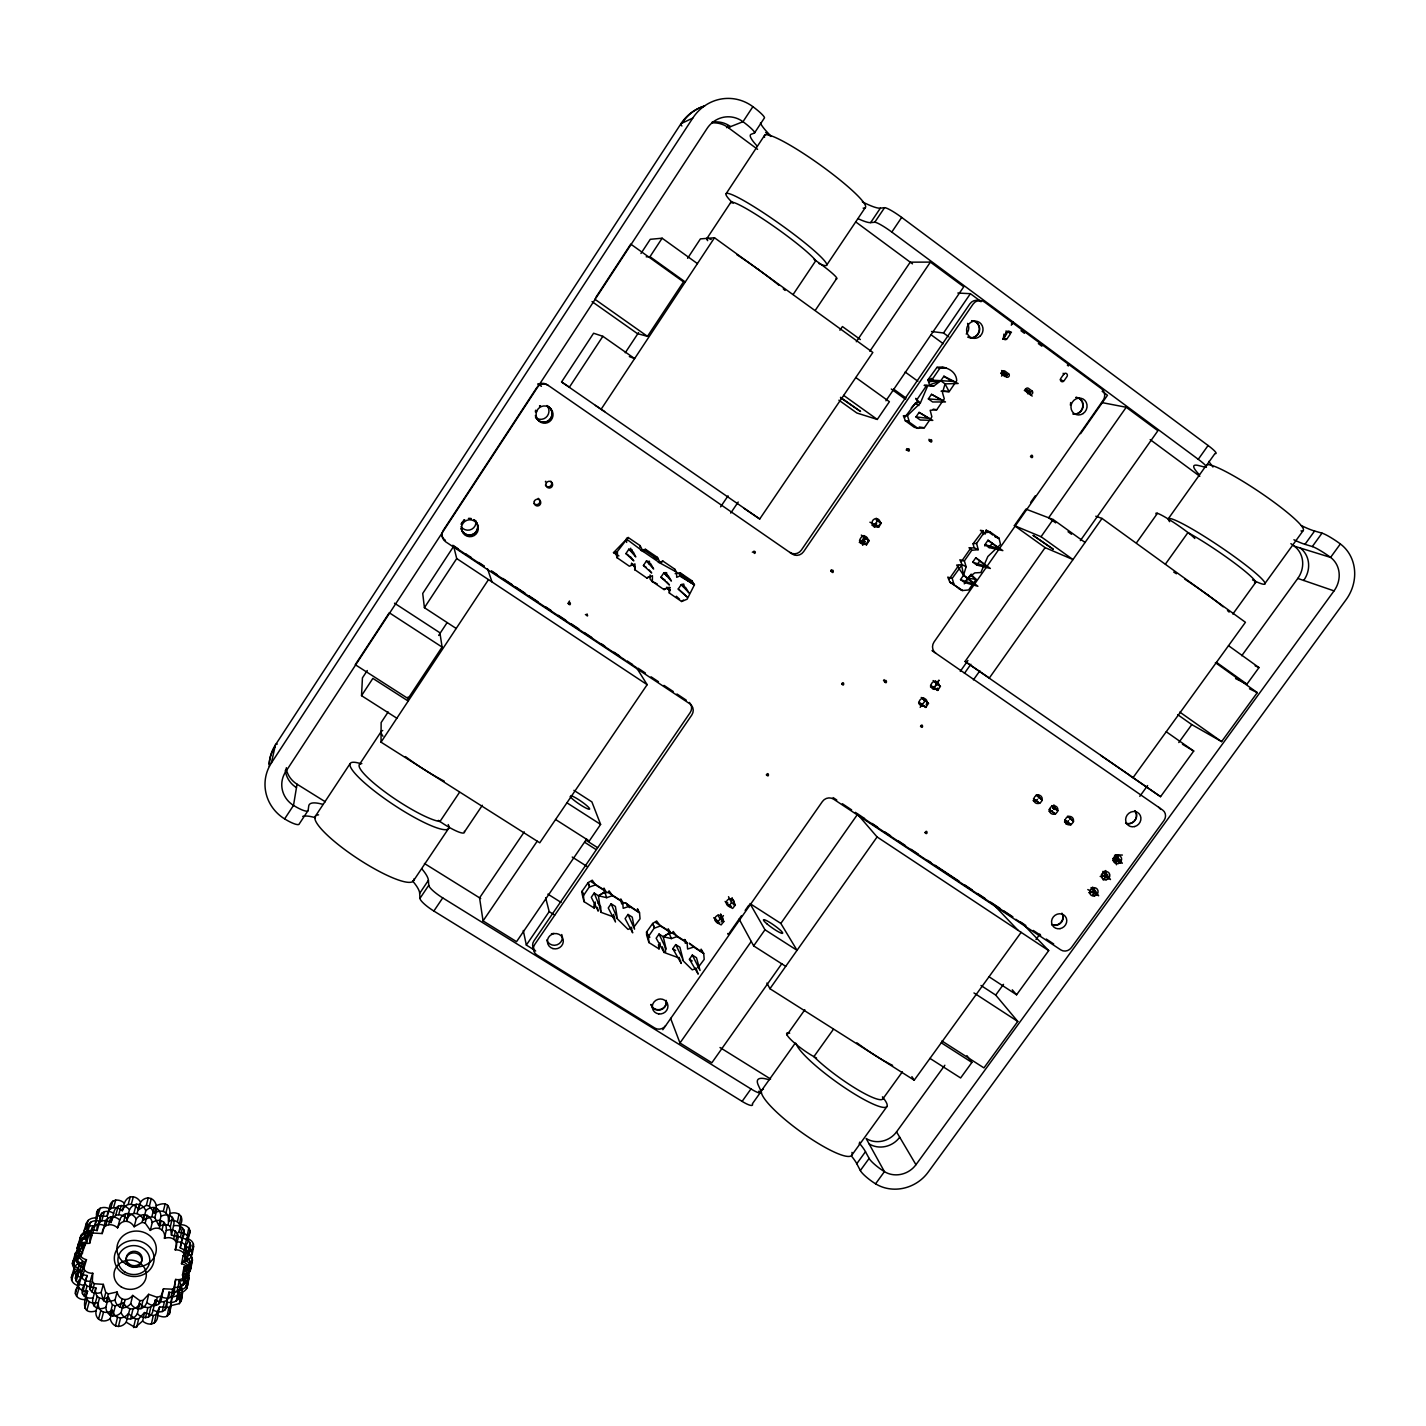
<?xml version="1.0" encoding="UTF-8"?>
<svg xmlns="http://www.w3.org/2000/svg" width="1426" height="1426" viewBox="0 0 1426 1426"><rect width="100%" height="100%" fill="white"/><g stroke="black" fill="none" stroke-linecap="round" stroke-linejoin="round"><path stroke-width="1.5" d="M630.916 663.91L636.442 667.564L647.154 684.676L539.759 842.802L381.027 742.162L381.134 722.59L388.139 711.966M618.92 555.89L613.501 552.682L617.422 552.04L617.369 558.119L615.765 553.591L628.171 537.495L640.096 545.605L643.108 551.434L660.47 563.27L676.566 572.129L676.69 577.316L680.594 575.676L694.409 584.874L687.136 599.187L681.592 601.505L669.329 593.02L669.364 590.56L666.655 587.512L669.828 587.476L669.329 593.02M617.03 557.691L629.383 566.229L634.962 563.894L634.909 569.954L634.57 567.049L631.575 563.377L631.308 564.839M640.078 547.406L640.096 545.605M650.078 574.945L650.024 578.992L652.359 581.755L652.431 575.712L646.869 578.047L634.534 569.509M653.696 557.192L657.439 559.17L657.457 557.388L645.568 549.331L640.577 550.204L643.108 551.434L645.568 549.331M674.712 570.917L674.748 569.134L662.912 561.095L658.366 562.521M691.949 580.81L694.409 584.874L691.913 582.592L691.949 580.81L680.166 572.824L675.14 573.662M121.067 1312.704C124.472 1320.565 133.188 1321.296 137.377 1313.613C142.814 1319.816 151.637 1318.907 153.152 1309.959C160.175 1314.237 168.286 1311.332 166.878 1302.081C174.792 1304.13 181.993 1299.139 177.252 1290.726C186.414 1289.496 190.032 1284.452 183.259 1276.983C190.585 1274.452 194.221 1265.664 186.271 1260.816C194.506 1257.197 193.847 1248.285 185.041 1246.128C191.868 1239.889 187.555 1232.028 178.874 1232.456C183.205 1224.257 176.361 1218.392 168.339 1221.119C169.587 1212.136 161.405 1208.41 154.471 1213.259L156.29 1205.683C165.113 1201.815 169.676 1203.633 170.068 1213.49C178.036 1210.817 184.792 1216.61 180.514 1224.738C189.123 1224.453 193.401 1232.064 186.628 1238.338C195.344 1240.727 195.95 1249.069 187.822 1252.901C195.415 1258.124 192.724 1264.309 185.184 1267.286C192.635 1272.937 187.448 1281.475 179.23 1280.905C184.043 1289.051 176.699 1294.452 168.963 1292.152C170.639 1301.278 162.101 1304.237 155.345 1299.959C153.901 1308.818 145.078 1309.745 139.73 1303.578C135.648 1311.225 126.896 1310.458 123.581 1302.669L121.067 1312.704C115.007 1318.604 106.433 1316.162 105.827 1307.285C98.412 1311.171 90.551 1306.733 93.1 1297.856C84.776 1299.621 78.59 1292.936 84.17 1285.343C75.311 1284.719 72.156 1276.199 79.909 1270.922L73.724 1264.702L73.885 1261.814L76.879 1252.188L83.706 1246.449C76.309 1240.388 80.997 1232.527 89.588 1232.67C84.597 1224.417 92.013 1218.856 99.909 1221.244C98.091 1211.94 106.807 1208.891 113.67 1213.33C115.078 1204.239 124.098 1203.366 129.499 1209.694C133.616 1201.868 142.529 1202.76 145.791 1210.71L143.473 1219.961C140.069 1211.904 131.281 1211.084 127.003 1218.945C121.495 1212.546 112.529 1213.455 111.032 1222.599C103.92 1218.16 95.56 1221.173 97.146 1230.602C89 1228.249 81.906 1233.686 86.719 1242.135C78.056 1242.028 73.296 1249.889 80.783 1256.039L73.885 1261.814M73.724 1264.702L76.879 1252.188M145.791 1210.71C151.976 1204.72 160.407 1207.376 160.978 1216.271C168.5 1212.439 176.093 1216.931 173.509 1225.79C182.029 1224.15 187.519 1230.727 182.207 1238.321C191.031 1239.23 193.776 1247.304 186.218 1252.616C194.863 1256.591 194.025 1265.789 184.043 1267.054L182.457 1275.058C187.769 1283.685 183.027 1287.446 174.008 1287.518C177.091 1296.43 168.999 1300.298 161.726 1296.965C161.566 1306.216 152.992 1307.678 146.825 1302.526C143.776 1310.815 135.078 1310.726 130.729 1303.631C125.328 1310.316 117.003 1308.658 114.971 1300.191L117.11 1291.992L108.394 1293.881L105.827 1292.473L103.528 1300.637L106.201 1302.116L114.971 1300.191M396.856 718.223L361.527 695.674L362.436 677.885L367.266 670.523M87.61 1291.225C83.403 1299.567 90.319 1305.182 98.358 1302.491C97.271 1311.528 105.471 1315.022 112.369 1310.227L110.176 1318.729C103.599 1323.791 94.544 1319.87 96.041 1310.94C80.444 1315.307 84.116 1300.245 87.61 1291.225C78.858 1291.582 74.348 1283.988 81.193 1277.482C72.28 1275.343 71.336 1266.395 79.749 1262.616C71.567 1257.696 74.687 1249.087 83.474 1248.107C77.218 1240.62 83.671 1233.918 92.013 1235.362C88.697 1226.253 97.075 1222.1 104.508 1225.665C104.526 1216.235 113.581 1214.453 119.748 1219.996C122.779 1211.44 131.852 1211.565 136.201 1218.927C141.584 1212.011 150.407 1213.865 152.226 1222.528L150.336 1230.388C157.02 1225.219 166.093 1229.372 164.471 1238.356C172.599 1235.576 179.605 1241.511 175.202 1249.853C184.025 1249.408 188.446 1257.393 181.476 1263.739C190.442 1265.932 191.12 1274.969 182.742 1278.659C190.888 1283.774 187.483 1291.974 178.856 1293.132C179.783 1315.271 184.81 1289.621 180.514 1284.844C189.105 1283.863 192.421 1275.432 184.346 1270.459C192.742 1266.627 191.904 1258.124 183.116 1255.664C190.032 1249.229 185.63 1241.618 176.895 1241.868C181.138 1233.561 174.435 1227.733 166.254 1230.442C167.323 1221.369 159.356 1217.626 152.226 1222.528M103.528 1300.637L101.103 1292.526C85.863 1296.769 89.339 1282.134 92.779 1273.258C84.241 1273.543 79.713 1266.145 86.487 1259.728C77.753 1257.536 76.826 1248.873 85.097 1245.094C77.057 1240.246 80.106 1231.779 88.751 1230.798C82.352 1223.829 89.178 1216.396 97.146 1218.267C93.884 1209.319 102.102 1205.202 109.428 1208.731C109.428 1199.48 118.322 1197.697 124.401 1203.17C127.377 1194.756 136.29 1194.881 140.55 1202.118C145.844 1195.327 154.525 1197.163 156.29 1205.683M89.998 1289.746L92.333 1281.6L92.779 1273.258M831.305 569.812L830.734 570.846M884.191 679.614L883.496 680.63M1054.99 807.9L1052.78 808.043L1052.905 806.474L1053.475 808.489M85.203 1299.603C76.451 1300.084 71.728 1292.223 78.715 1285.771C69.749 1283.65 68.751 1274.559 77.271 1270.798C69.001 1265.611 72.173 1257.482 81.015 1256.163C75.382 1247.358 80.355 1243.24 89.606 1243.329L90.248 1234.916L92.637 1227.002M97.752 1210.032L94.829 1225.95C86.487 1224.577 80.302 1231.119 86.38 1238.588C77.646 1239.657 74.633 1248.017 82.69 1252.991C74.33 1256.68 75.293 1265.628 84.098 1267.714C77.254 1274.06 81.852 1281.796 90.462 1281.332M110.176 1318.729C112.208 1327.267 120.782 1329.032 126.219 1322.205L135.113 1327.481L142.6 1321.046C148.75 1326.447 157.68 1324.683 157.769 1315.396C173.348 1321.688 169.391 1306.715 171.976 1297.393L181.851 1294.042M169.569 1314.023L171.976 1297.393M173.312 1295.628L175.665 1279.425C183.437 1281.19 190.282 1274.006 184.043 1267.054M703.606 106.433A43.832 41.407 -89.5 0 0 681.022 123.634L275.432 744.925L271.368 763.017A41.817 40.338 11.5 0 0 284.63 818.898A16.559 3.494 32.8 0 0 299.317 823.818L308.123 810.449L308.729 806.046A70.997 14.403 33.3 0 1 322.597 804.3M595.248 902.016L594.285 908.112L584 901.624L582.218 894.352L582.022 891.303L588.118 882.641L592.271 880.198L595.48 884.904L605.765 891.428L598.457 895.778L594.196 893.068L591.291 897.275L598.207 911.125L597.334 907.399M660.024 942.889L659.026 948.896L648.901 942.533L646.62 934.975L646.548 932.051L652.645 923.478L656.655 920.982L660.363 925.991L670.487 932.408L663.25 936.722L659.044 934.048L656.156 938.219L664.284 952.764L662.324 946.811M286.359 769.487A24.099 23.297 12.9 0 0 297.036 784.193L293.506 805.405L284.63 818.898M659.685 945.188L659.026 948.896L658.438 944.778M187.537 1285.735L189.105 1277.5M190.977 1267.803L192.492 1259.853M753.926 551.256C753.73 557.067 758.097 549.063 752.322 552.201M185.772 1287.125L188.767 1274.791M188.713 1272.045L190.3 1263.899M192.153 1254.31L193.669 1246.467M308.123 810.449A16.577 3.387 32.8 0 1 293.506 805.405A25.098 24.206 11.5 0 1 285.592 771.876L286.394 767.705M186.788 1288.534L188.375 1280.281M190.139 1271.261L192.189 1258.766M181.013 1301.189L182.635 1292.847M184.56 1283.008L186.129 1274.951M188.464 1269.176L190.068 1261.226M191.904 1251.475L193.455 1243.828M170.264 1305.788L179.355 1303.631L180.995 1295.271M182.991 1285.325L184.524 1277.34M182.457 1275.058C192.474 1271.546 192.653 1268.32 184.293 1262.206L188.892 1254.791L190.763 1245.272M183.776 1284.184L185.362 1276.127M1114.615 862.231L1116.041 854.905L1122.387 855.047M178.143 1298.908L180.104 1289.015M182.742 1278.659L185.184 1267.286M186.271 1260.816L187.822 1252.901M188.892 1254.791L188.107 1252.01L190.05 1242.688M184.934 1255.753L186.539 1247.732M188.428 1238.267L189.979 1230.531M176.271 1300.975L178.125 1291.19M184.293 1262.206L186.218 1252.616M178.856 1293.132L180.514 1284.844M181.476 1263.739L183.116 1255.664M183.704 1253.062L186.628 1238.338M187.234 1235.629L188.802 1227.911M177.252 1290.726L179.23 1280.905M167.163 1315.895L168.892 1307.428L171.28 1305.592M170.942 1297.464L172.635 1289.3L174.97 1287.482M174.008 1287.518L175.665 1279.425M188.107 1252.01L180.246 1247.786L182.207 1238.321M180.246 1247.786L184.043 1230.014M164.935 1310.084L168.963 1292.152M182.1 1239.408L180.514 1237.126L182.35 1227.608M82.405 1293.667L87.057 1275.521C78.163 1274.719 75.328 1266.68 82.851 1261.226L76.719 1255.04M175.754 1241.244L177.448 1233.33M179.426 1223.989L181.049 1216.342M162.297 1311.617L164.418 1301.599M175.202 1249.853L176.895 1241.868M178.874 1232.456L180.514 1224.738M173.687 1239.034L175.38 1231.119M177.394 1221.797L179.034 1214.168M157.769 1315.396L159.587 1306.947L168.892 1307.428M161.726 1296.965L163.491 1288.801L172.778 1289.193M154.293 1323.025L156.147 1314.522L159.587 1306.947M158.322 1304.487L163.491 1288.801M151.37 1324.13L153.242 1315.61L156.147 1314.522M155.63 1305.503L157.252 1297.339L160.104 1296.27M180.514 1237.126L171.459 1235.148L173.509 1225.79M171.459 1235.148L170.371 1226.627L172.439 1217.341M153.152 1309.959L155.345 1299.959M148.571 1317.036L150.817 1306.965M164.471 1238.356L166.254 1230.442M170.371 1226.627L168.072 1224.881L170.068 1213.49M145.523 1317.749L147.805 1307.678M142.6 1321.046L144.543 1312.544L153.242 1315.61M146.825 1302.526L148.696 1294.309L157.252 1297.339M162.065 1229.961L163.865 1222.118M165.986 1212.866L167.715 1205.291M168.072 1224.881L158.803 1225.558L160.978 1216.271M136.682 1327.339L138.678 1318.783L144.543 1312.544M141.014 1308.712L142.939 1300.459L148.696 1294.309M159.32 1228.428L161.156 1220.603M163.295 1211.351L165.149 1203.847M133.527 1327.57L135.541 1319.014L128.287 1313.685C122.939 1320.405 114.312 1318.765 112.369 1310.227M137.912 1308.925L139.855 1300.672L132.725 1295.414C127.484 1302.063 119.018 1300.369 117.11 1291.992M137.377 1313.613L139.73 1303.578M942.123 390.938L949.163 391.669L956.703 380.706C956.436 370.974 945.581 365.876 936.989 367.355L927.898 379.904L929.699 385.359L924.137 385.376L933.567 386.214L940.786 380.778L943.923 376.214L954.368 381.491L927.898 379.904L931.927 378.407M130.604 1319.068L133.01 1308.979M158.803 1225.558L154.846 1217.715L157.056 1208.499M126.219 1322.205L129.909 1308.801M130.729 1303.631L132.725 1295.414M143.473 1219.961L151.887 1216.645L154.133 1207.43M118.411 1326.537L120.55 1317.98M123.064 1307.892L125.132 1299.639M150.336 1230.388L145.185 1223.062L147.128 1215.255M154.471 1213.259L149.409 1206.057L151.281 1198.517M115.506 1325.913L117.485 1317.321M120.034 1307.25L122.119 1298.997M90.248 1234.916L92.672 1233.009L102.226 1233.561C102.226 1224.061 111.353 1222.26 117.592 1227.857C120.764 1219.283 129.677 1219.319 134.169 1226.752L142.047 1222.367L144.026 1214.56M95.453 1217.679L97.841 1215.808L107.217 1216.36C107.253 1207.002 116.148 1205.273 122.297 1210.745C125.399 1202.154 134.115 1202.546 138.589 1209.676L146.343 1205.362L148.233 1197.84M112.743 1315.984L115.346 1305.913L123.581 1302.669M137.056 1213.579L139.445 1204.4M134.169 1226.752L136.201 1218.927M138.589 1209.676L140.55 1202.118M109.802 1314.95L112.422 1304.897L108.483 1297.286C100.961 1301.1 93.617 1296.769 95.898 1287.928L87.022 1286.163L85.4 1283.917M133.866 1213.401L136.29 1204.204M595.23 904.547L594.285 908.112L594.054 904.173M101.246 1320.672L103.528 1312.152M106.201 1302.116L108.394 1293.881M105.827 1307.285L108.483 1297.286M127.003 1218.945L129.499 1209.694M126.771 1221.209L128.857 1213.419M131.335 1204.221L133.349 1196.699M98.501 1319.175L100.8 1310.672M123.759 1221.422L125.684 1213.633M128.18 1204.435L130.229 1196.913M117.592 1227.857L119.748 1219.996M122.297 1210.745L124.401 1203.17M96.041 1310.94L99.499 1298.07M101.103 1292.526L103.349 1284.363L94.366 1283.739L92.333 1281.6M94.276 1306.269L97.2 1296.394M118.732 1214.667L121.299 1205.451M115.649 1215.38L118.251 1206.164M93.1 1297.856L95.898 1287.928M985.01 534.251L986.168 530.187L990.357 532.112L999.038 538.226L1000.517 544.447L987.844 556.496L980.856 572.539L974.814 572.878L967.737 578.154L964.671 582.539L960.518 579.616L963.584 575.231L966.115 566.746L964.368 560.899L971.783 550.276L978.236 549.687L976.596 543.377L984.029 532.736L990.357 532.112M111.032 1222.599L113.67 1213.33M86.826 1310.316L89.232 1301.849M92.066 1291.885L94.366 1283.739M84.722 1308.123L87.146 1299.692M108.661 1224.649L110.907 1216.824M113.545 1207.59L115.72 1200.032M105.702 1225.754L107.966 1217.911M110.64 1208.678L112.814 1201.12M84.134 1296.091L87.022 1286.163M102.226 1233.561L104.508 1225.665M107.217 1216.36L109.428 1208.731M84.17 1285.343L87.057 1275.521M101.727 1220.87L104.454 1211.601M76.612 1296.412L79.09 1288.052M82.031 1278.195L84.419 1270.138M99.214 1222.314L101.799 1213.134M97.146 1230.602L99.909 1221.244M75.346 1293.756L77.842 1285.414M80.783 1275.575L83.189 1267.518M78.715 1285.771L81.193 1277.482M84.098 1267.714L86.487 1259.728M79.909 1270.922L82.851 1261.226M89.606 1243.329L92.013 1235.362M92.672 1233.009L97.146 1218.267M97.841 1215.808L100.123 1208.196M86.719 1242.135L89.588 1232.67M76.202 1281.136L79.161 1271.332M80.783 1256.039L83.706 1246.449M77.271 1270.798L79.749 1262.616M81.015 1256.163L85.097 1245.094M86.38 1238.588L88.751 1230.798M75.364 1278.356L78.394 1268.766M71.585 1280.334L74.116 1272.081M77.111 1262.367L79.553 1254.417M85.845 1233.65L88.608 1224.417M87.735 1231.565L90.604 1222.189M80.391 1245.486L82.851 1237.501M85.774 1228.071L88.145 1220.371M71.3 1277.446L73.831 1269.211M76.826 1259.514L79.268 1251.582M78.733 1247.982L81.211 1239.96M84.152 1230.513L86.54 1222.795M864.067 536.907L865.76 538.083M72.316 1263.632L75.56 1252.705M77.004 1248.374L80.961 1235.326M1002.638 339.245L1006.453 339.103L1004.011 338.14L1006.578 331.67L1011.444 332.169L1010.446 333.131L1006.578 331.67M927.363 386.535L920.305 403.184L907.453 415.572L903.335 415.75L905.421 420.848L914.209 427.265L917.934 428.353L924.369 427.747L931.873 416.838L930.18 410.296L936.757 409.743L944.279 398.799L942.479 392.703L945.046 383.879L940.786 380.778L929.289 381.615L932.247 379.387L939.787 368.371L946.24 367.819L942.051 367.338M1006.221 376.803L1006.916 375.198L1002.157 371.705M587.013 613.893C588.991 618.706 585.444 613.715 585.409 614.57M659.044 934.048L666.138 949.092L663.25 936.722L670.487 932.408L668.188 928.754L668.812 933.673L672.288 933.067L673.215 931.481L677.047 936.561L687.136 942.942L687.599 949.039L693.678 947.078L703.713 953.441L704.194 959.395L697.884 967.826M929.039 440.687L929.039 439.261M1011.284 325.217L1013.316 321.848M964.368 560.899L959.841 559.812L962.104 564.66L956.65 565.07L963.584 575.231L967.737 578.154L976.061 579.402L971.142 574.339L970.571 575.266L976.061 579.402L968.664 589.954L962.407 590.542L949.894 582.236L947.755 577.138L952.194 578.368L953.923 584.197L949.894 582.236L953.923 584.197M864.227 537.335L860.93 542.112L866.527 544.821L869.2 540.597L867.24 539.046M872.89 524.732L878.648 527.228L881.321 523.003L876.206 519.92M918.611 702.287L925.83 707.439L928.469 703.357L922.907 698.294M931.463 686.12L937.773 690.434L940.411 686.352L933.103 680.558M933.424 689.061L939.021 680.398M271.368 763.017L692.769 118.091A45.579 43.012 -88.9 0 1 752.892 106.665A17.522 2.442 36 0 1 764.247 118.198L754.425 133.081L751.288 134.204A74.847 9.804 35.6 0 0 756.974 145.862M862.57 544.839L864.887 541.31M595.908 297.285L630.738 244.096L683.5 281.867L647.475 336.358L637.386 333.595L592.022 301.599M285.592 771.876L706.993 128.572A27.344 25.811 -88.9 0 1 742.999 121.709L752.892 106.665M640.969 253.471L650.274 239.301L662.127 238.213L697.421 263.596M466.231 554.625L453.682 546.301L422.72 593.448L424.413 607.69L456.195 628.474M687.599 258.302L700.416 238.891L714.497 237.768L872.837 352.454L759.719 518.993L561.577 381.972L593.59 333.238L602.859 336.304L634.623 358.586L629.329 356.589M361.527 695.674L372.863 678.402L408.21 701.057L407.979 697.064M646.21 256.805L649.989 256.698L662.127 238.213M1001.605 376.108L1002.692 374.45L1006.916 375.198M720.629 913.941L723.82 921.535L721.146 924.886L717.421 922.889L719.97 918.986L718.062 915.029M732.839 899.503L735.317 905.064L732.643 908.433L728.918 906.419L731.485 902.515L728.508 896.704M424.413 607.69L456.712 558.564L453.682 546.301M602.859 336.304L569.42 387.159L561.577 381.972M920.162 707.332L922.426 703.909M315.093 816.652L350.047 763.694M726.19 193.579L764.728 135.149M438.673 635.426L447.14 622.592M625.248 352.757L638.581 332.579M359.548 764.336L381.526 731.057M706.743 238.73L730.611 202.599M442.096 647.083L408.068 698.562L355.252 664.694L389.28 612.752L442.096 647.083L439.903 632.77L394.521 603.198M381.027 742.162L488.494 579.616M601.184 409.173L714.497 237.768M459.439 792.446L439.974 821.501A50.766 9.019 33.5 0 1 384.681 791.697A50.766 9.019 33.5 0 1 361.847 763.605M793.141 294.469L815.815 260.637A53.083 5.49 35.4 0 0 766.475 221.297A53.083 5.49 35.4 0 0 730.736 203.437M630.345 556.586L633.821 560.881L625.925 553.609L628.937 549.117L633.358 552.112L635.764 556.924L628.937 549.117M413.522 880.715L448.655 828.381M826.599 265.254L865.332 207.554M769.06 1079.785A67.129 12.923 35.9 0 0 758.275 1085.133L761.145 1091.443L752.358 1103.795A15.526 3.155 35.6 0 1 742.108 1101.389L433.861 911.036A16.132 3.405 33.7 0 1 419.957 898.38L419.672 893.353L428.406 880.341A70.997 14.403 33.3 0 0 421.811 868.826M858.167 218.713A74.847 9.804 35.6 0 0 870.644 222.616L880.359 208.16L884.548 207.697A17.023 2.371 35.3 0 1 901.678 217.412L1208.089 445.5A16.363 2.192 34.1 0 1 1214.988 453.521L1205.237 467.211L1198.66 465.571A70.569 8.734 33.9 0 0 1199.444 474.805M464.466 831.893L482.362 805.28M649.115 569.937L651.682 572.967L643.429 565.462L646.441 560.971L650.844 563.965L653.625 569.01L646.441 560.971M815.494 310.03L836.42 278.89M419.957 898.38L428.763 885.279L428.406 880.341M870.644 222.616L874.744 222.26L884.548 207.697M595.48 884.904L589.74 886.954L588.118 882.641L589.419 886.74L583.466 895.581L584 901.624M433.861 911.036L442.72 897.899A16.149 3.298 33.7 0 1 428.763 885.279M874.744 222.26A17.005 2.246 35.3 0 1 891.803 232.064L901.678 217.412M666.655 581.808L669.454 584.999L660.88 577.263L663.892 572.789L668.277 575.765L671.396 581.059L663.892 572.789M720.576 506.872L728.062 495.856M839.914 330.226L842.427 326.554L860.377 339.566M180.211 1302.401L179.355 1303.631M678.241 589.009L687.154 596.977L678.241 589.009L681.254 584.553L685.603 587.512L689.097 593.038L681.254 584.553M730.718 513.075L738.205 502.023M524.287 831.875L479.564 897.863L483.058 920.911L516.551 941.677L586.656 839.005M856.313 341.741L910.234 262.17L930.394 262.099L963.744 286.804L885.938 400.759M594.196 893.068L600.061 907.417L598.457 895.778L605.765 891.428L604 888.095L604.553 892.997L608.046 892.409L609.098 890.858L612.431 895.653L622.681 902.141L623.18 908.309L629.312 906.33L639.525 912.8L640.042 918.825L633.732 927.346M483.058 920.911L537.21 841.18M869.842 351.277L930.394 262.099M660.363 925.991L654.694 928.041L652.645 923.478L654.374 927.827L648.42 936.561L648.901 942.533M573.912 790.343L591.897 801.911L600.613 824.406L589.277 841.001L555.57 819.504M838.898 400.189L856.848 413.005L877.275 419.44L889.396 401.704L855.796 377.534M931.552 331.509L943.513 332.989L970.393 293.685L980.767 301.367M533.663 949.609L526.337 945.064L549.188 911.624L545.641 897.72M904.672 417.533L915.492 403.148L917.631 401.829L920.305 403.184L915.742 398.353L917.631 401.829M916.971 399.601L926.615 385.519M909.271 421.65L905.421 420.848L909.271 421.65L907.453 415.572M915.973 416.945L919.093 412.399L929.003 418.406L915.973 416.945L920.251 420.01L932.8 420.385L919.093 412.399M928.362 398.888L931.499 394.325L941.677 399.975L928.362 398.888L932.622 401.972L945.474 401.954L931.499 394.325M1025.615 388.924L1030.356 392.4L1029.216 394.057L1032.228 396.071M611.13 903.781L617.333 918.308L615.39 906.473L611.13 903.781L608.242 907.97L615.479 921.998L613.501 914.44M864.816 537.352L866.402 538.386L864.37 537.121M1118.768 863.425L1121.068 860.092M628.01 914.44L634.534 929.164L632.253 917.132L628.01 914.44L625.123 918.629L632.681 932.836L631.023 927.078M679.15 957.416L681.271 963.459L672.822 948.736L675.71 944.6L679.899 947.238L683.125 959.805L675.71 944.6M949.146 579.116L958.628 565.516M961.249 561.755L970.75 548.137L974.083 547.691L978.236 549.687M952.194 578.368L961.641 565.356L963.584 575.231L974.19 584.41L960.518 579.616M695.888 967.987L698.187 974.118L689.435 959.235L692.323 955.081L696.494 957.719L700.041 970.482L692.323 955.081M972.71 562.165L975.794 557.744L990.357 568.475L976.863 565.088L972.71 562.165L986.667 566.603L975.794 557.744M984.938 544.643L988.022 540.222L1002.852 550.614L989.091 547.602L984.938 544.643L999.163 548.743L988.022 540.222M958.415 588.403L962.407 590.542L953.691 584.535M976.863 565.088L979.947 560.685M989.091 547.602L992.175 543.181M741.52 915.635L728.276 934.565L727.741 933.513M745.138 910.465L748.757 905.278M1014.385 525.641L1041.051 536.711L1072.994 559.58L1045.133 547.62L1014.385 525.641L1025.954 509.118L1053.137 519.51L1085.061 542.468M1030.588 502.487L1035.223 495.874M662.823 1029.732L822.428 801.501A8.128 7.772 -38.6 0 1 833.586 799.166L1060.855 949.93A7.736 7.13 -39.5 0 0 1071.336 947.684L1163.973 820.503A7.861 7.237 -46 0 0 1162.636 810.039L932.854 651.201M1080.605 433.682L1107.485 395.269L1102.155 391.33M781.858 963.62L711.859 1062.78L679.97 1042.994L751.252 941.463M1080.373 540.597L1157.894 430.741L1126.219 407.266L1048.645 517.781L1055.686 522.861M928.469 703.357L923.264 698.936L924.208 699.631M924.066 699.596L925.492 700.54L921.232 697.474M785.726 966.347L753.659 945.884L764.978 929.77L749.969 903.567L780.842 923.424L797.045 950.322L764.978 929.77M1041.051 536.711L1053.137 519.51M780.842 923.424L857.579 814.299L877.097 836.955L1048.698 950.607L1016.595 994.795L989.02 976.757M1166.254 731.752L1193.722 751.039L1160.568 796.671L965.081 661.468L1045.133 547.62M960.268 671.379L967.933 660.488M874.298 527.299L876.74 523.841M964.457 673.339L970.856 664.231M973.423 679.863L979.876 670.79M1021.141 932.354L914.209 1080.195L769.933 988.717L877.097 836.955M1133.064 777.616L1245.433 622.289L1102.031 518.44L989.323 678.045L965.081 661.468M786.974 1034.919L804.834 1009.768M1136.629 542.629L1157.449 513.324M742.108 1101.389L750.967 1088.929A15.543 3.048 35.6 0 0 761.145 1091.443M1205.237 467.211A16.346 2.068 34.1 0 0 1198.268 459.297L1208.089 445.5M761.947 1089.945L795.298 1043.066M1168.268 518.797L1206.236 465.411M862.801 544.964L865.261 541.524M833.301 1029.447L813.889 1056.648A47.985 8.075 35.7 0 0 858.167 1089.981A47.985 8.075 35.7 0 0 883.05 1097.485M1165.434 564.108L1187.947 532.558A50.053 4.902 34.1 0 1 1236.271 564.357A50.053 4.902 34.1 0 1 1254.506 582.877M1050.499 808.72L1049.732 809.79L1055.543 814.139L1049.055 809.469M936.436 683.589L938.843 680.255M882.872 1098.858L902.391 1071.817M1232.848 614.053L1255.504 582.664M851.839 1155.149L887.008 1106.469M1264.648 583.911L1303.257 530.508M1301.403 525.606A70.64 9.233 33.8 0 0 1314.594 531.025L1322.009 533.146A16.203 2.103 33.6 0 1 1340.351 543.948A41.425 37.557 -55.9 0 1 1346.055 599.74L928.076 1172.279A38.395 35.222 -28.3 0 1 875.582 1183.812A15.383 3.03 36.3 0 1 860.341 1170.532L856.776 1163.723L865.475 1151.691A67.129 12.923 35.9 0 0 860.395 1144.454M1293.899 539.777A70.569 8.734 33.9 0 0 1304.968 544.322L1314.594 531.025M860.341 1170.532L869.129 1158.411L865.475 1151.691M1304.968 544.322L1312.312 546.55L1322.009 533.146M875.582 1183.812L884.423 1171.637L866.135 1138.501A22.192 20.463 -28.4 0 0 896.544 1131.87L944.85 1065.24M941.926 1040.962L983.94 1067.896L1017.772 1021.444L995.705 995.081L1003.512 984.332M1035.989 939.52L1039.893 934.137M1139.802 796.332L1147.591 785.566M1178.803 742.536L1191.797 724.604L1221.601 741.609L1257.286 692.626L1215.38 662.627M1241.725 655.728L1297.785 578.421A23.886 21.746 -56.4 0 0 1294.309 546.176L1290.887 543.645M1340.351 543.948L1330.583 557.406A24.848 22.531 -55.9 0 1 1334.041 590.881L915.955 1164.721A23.048 21.14 -28.3 0 1 884.423 1171.637A15.383 2.923 36.3 0 1 869.129 1158.411M1116.041 854.905L1113.1 858.951L1122.298 863.247L1116.041 854.905L1116.415 864.78M1103.225 879.985L1105.738 876.509M1093.047 894.565L1095.542 891.143M1105.203 877.846L1107.663 874.459M966.899 1055.632L971.908 1062.423L960.625 1077.967L929.966 1058.395M1235.576 678.598L1246.948 684.141L1258.98 667.582L1228.517 645.675M964.226 583.858L969.306 576.977M720.843 919.075L723.445 915.581M974.083 547.691L973.085 543.769L982.906 530.704L984.029 532.736L980.393 530.347L982.906 530.704L983.387 534.518M869.913 522.219L874.708 524.34L877.632 520.882L876.776 519.385M859.468 540.436L862.57 541.951L865.511 538.511L861.322 535.071M930.483 685.371L933.941 687.688L936.846 684.373L934.583 681.681M921.998 704.694L924.886 701.396M911.25 407.943L915.492 403.148L918.273 405.091M971.142 574.339L967.737 578.154L977.897 586.282L964.671 582.539M613.501 552.682L628.171 537.495M1054.402 809.362L1057.308 809.487L1055.668 808.631M662.912 561.095L660.47 563.27L657.457 557.388M906.241 450.17L906.829 448.62M929.289 381.615L932.854 379.548M1054.883 809.219L1056.256 809.166M692.769 118.091L681.022 123.634A25.472 2.977 35.8 0 0 681.895 125.987M648.759 576.639L646.869 578.047M680.184 575.231L681.824 574.535L694.409 584.874L680.594 575.676M666.138 588.385L663.874 589.33L669.828 587.476M683.428 600.079L681.592 601.505M712.18 122.921A26.203 24.759 -89.6 0 1 728.169 127.574L742.999 121.709A17.504 2.317 35.9 0 1 754.425 133.081M930.18 384.646L940.786 380.778M696.013 968.486L692.252 969.84L682.341 960.019M598.457 895.778L606.71 897.685L612.431 895.653M631.843 928.023L628.046 929.378L616.495 918.005M663.25 936.722L671.396 938.593L677.047 936.561M621.611 903.924L625.301 902.711L639.525 912.8L637.44 908.825L637.939 911.321M1062.37 381.099L1063.297 380.974L1060.427 379.673M973.085 543.769L976.596 543.377M142.743 1300.476L139.855 1300.672M138.678 1318.783L135.541 1319.014M957.826 293.043L970.393 293.685M941.071 391.205L949.163 391.669L945.046 383.879L958.165 383.487L948.183 379.316M936.116 682.68L935.884 682.626M717.581 921.428L716.654 920.643L718.027 921.481M919.235 427.016L924.369 427.747M933.192 409.155L936.757 409.743M1001.712 373.184L1007.237 374.895L1001.783 372.204M877.739 520.383L876.687 519.652M1101.549 402.506L1126.219 407.266M142.047 1222.367L145.185 1223.062M146.343 1205.362L149.409 1206.057M568.225 603.073L569.491 601.023M1026.114 391.508L1030.356 392.4M929.699 385.359L933.567 386.214M1000.963 373.416L1007.237 374.895M1024.331 390.564L1030.748 392.168L1025.134 389.334M970.75 548.137L969.003 547.709L971.783 550.276M923.192 698.811L924.422 699.703M1294.309 546.176L1330.583 557.406A16.185 1.979 33.6 0 0 1312.312 546.55M115.346 1305.913L112.422 1304.897M151.887 1216.645L154.846 1217.715M1025.258 390.278L1030.748 392.168M1297.785 578.421L1334.041 590.881M1095.792 516.23L1102.031 518.44M936.989 367.355L939.787 368.371M840.52 397.319L860.555 411.49L840.556 397.801M679.008 957.933L665.585 953.031L665.354 947.292M599.544 907.168L600.97 912.319L614.553 917.292M999.038 538.226L994.706 536.39L998.788 538.582M1255.13 665.817L1258.98 667.582M1113.225 858.274L1119.214 861.161L1114.526 855.226M1249.479 688.794L1257.286 692.626M1055.864 808.988L1054.83 808.489L1056.613 809.398M1101.389 875.065L1110.462 879.521L1104.348 871.001M657.279 583.947L651.967 581.291L664.266 589.794M1101.478 874.441L1107.378 877.436L1102.779 871.411M962.104 564.66L966.115 566.746M1089.731 891.107L1098.644 895.76L1092.672 887.079M1087.806 889.557L1095.56 893.674L1091.068 887.542M680.755 576.674L694.409 584.874M936.846 684.373L940.411 686.352M865.511 538.511L869.2 540.597M877.632 520.882L881.321 523.003M1001.605 374.165L1005.17 376.232M1182.475 744.283L1193.722 751.039M442.72 897.899L750.967 1088.929M297.036 784.193L325.288 801.786M424.431 863.496L480.705 898.54M720.005 1047.522L770.593 1079.019M549.188 911.624L554.696 915.064M547.887 894.12L561.06 902.408M672.822 948.736L675.621 950.5M689.435 959.235L692.216 960.981M572.236 857.044L587.28 866.616M591.202 881.731L604.41 890.091M608.046 892.409L621.201 900.733L621.308 902.872M655.693 922.569L668.687 930.804M672.288 933.067L685.229 941.267L685.318 943.388M586.3 840.449L597.53 847.614M584.749 842.338L595.89 849.45M566.924 802.802L600.613 824.406M941.267 1042.78L971.908 1062.423M973.976 992.959L1017.772 1021.444M980.981 985.491L995.705 995.081M456.712 558.564L647.154 684.676M719.97 918.986L723.82 921.535M452.808 545.249L458.37 548.939M465.785 553.858L471.346 557.548M478.744 562.468L484.305 566.158M491.72 571.077L497.282 574.749M502.825 578.439L512.094 584.589M515.802 587.049L525.071 593.198M528.779 595.658L538.03 601.808M545.445 606.727L551.006 610.399M558.404 615.319L565.819 620.239M571.38 623.928L578.796 628.848M584.339 632.538L591.754 637.458M601.023 643.607L604.731 646.049M613.982 652.199L619.544 655.889M626.959 660.808L632.52 664.498M638.064 668.188L645.479 673.108M651.04 676.797L658.455 681.699M663.999 685.389L673.268 691.539M676.976 693.999L686.245 700.148M833.087 797.58L836.795 800.039M842.356 803.729L851.625 809.897M855.333 812.357L864.602 818.506M872.017 823.426L877.578 827.116M884.993 832.035L890.555 835.725M897.97 840.645L905.385 845.565M910.947 849.254L918.362 854.174M927.631 860.324L931.338 862.783M935.046 865.243L959.145 881.232M964.707 884.922L972.122 889.842M977.683 893.532L985.099 898.451M990.66 902.159L999.929 908.309M1003.637 910.768L1012.906 916.918M1020.321 921.838L1025.882 925.527M1033.297 930.447L1040.713 935.367M1046.274 939.057L1053.689 943.976M469.814 557.013L484.145 566.514M491.204 571.202L625.408 660.256M863.087 817.954L1012.317 916.971M1015.865 919.324L1022.959 924.03L1048.698 950.607M731.485 902.515L735.317 905.064M595.408 405.412L604.695 411.597M646.62 934.975L649.899 937.185M625.925 553.609L628.866 555.587M643.429 565.462L646.37 567.441M660.88 577.263L665.265 580.222M744.229 508.476L759.719 518.993M643.928 550.008L657.439 559.17M678.526 573.502L691.913 582.592M1052.673 807.544L1053.778 808.31M1117.075 860.912L1120.462 863.229M701.681 951.695L701.111 949.146L703.713 953.441L689.239 943.21L693.678 947.078M1100.64 755.37L1129.998 775.494M1130.123 775.797L1160.568 796.671M537.834 383.826L541.452 386.321M594.695 299.121L647.475 336.358M1179.801 712.091L1221.601 741.609M1177.716 714.676L1191.797 724.604M915.492 403.148L918.897 405.554M669.864 590.417L666.655 587.512L670.006 589.901M909.022 422.007L917.934 428.353M649.989 256.698L685.264 281.974M843.675 395.394L877.275 419.44M1216.467 662.324L1246.948 684.141M1068.038 531.738L1071.55 534.269M933.941 687.688L937.773 690.434M757.099 268.641L758.044 269.318M893.532 389.048L906.045 398.068M891.286 389.031L905.617 399.387M1064.652 820.075L1071.229 824.816L1065.258 820.36L1065.81 823.836M1033.404 798.81L1039.786 803.426L1034.153 799.184M905.171 372.026L917.881 381.241M1207.002 594.446L1207.947 595.141M986.168 530.187L992.995 535.16M943.923 376.214L946.757 378.282M862.57 541.951L866.527 544.821M930.893 334.647L943.281 343.719M874.708 524.34L878.648 527.228M1001.587 370.528L1005.152 373.166A1.925 1.8 -67.9 0 1 1004.67 376.517M943.513 332.989L948.7 336.786M919.663 702.911L925.83 707.439M728.169 127.574L757.58 149.32M855.689 221.868L912.497 263.846M1150.194 439.618L1199.819 476.302M765.619 132.493L770.967 136.468M891.803 232.064L1198.268 459.297M1020.98 330.743L1024.456 333.31M1038.36 343.613L1041.853 346.197M627.458 539.777L643.108 551.434M666.655 587.512L669.881 590.061M1067.397 816.242L1073.6 821.536L1068.217 816.26M1051.818 805.619L1057.914 810.841L1052.691 805.672M1036.167 794.959L1042.156 800.111L1037.112 795.066M676.316 596.246L679.525 599.152M625.301 902.711L629.312 906.33M1000.963 372.881L1004.189 375.84M1001.997 373.398L1004.956 376.268M631.575 563.377L634.588 566.318M680.166 572.824L681.824 574.535M993.405 904.423L1018.057 930.322M1208.749 461.418L1212.956 467.033M1012.282 989.822L1016.595 994.795M598.118 903.228L600.667 906.49L600.97 912.319M726.44 903.104L728.918 906.419M715.014 919.503L717.421 922.889M687.136 942.942L684.712 939.449L685.229 941.267M1065.258 820.36L1067.343 823.462M911.891 1076.63L914.209 1080.195M674.748 569.134L676.566 572.129M622.681 902.141L620.773 898.968L621.201 900.733M896.544 1131.87L915.955 1164.721M739.114 919.075L753.659 945.884M766.903 983.049L769.933 988.717M669.471 934.083L671.396 938.593M646.548 932.051L648.42 936.561L646.869 932.247M670.594 1018.36L679.97 1042.994M605.212 893.425L606.71 897.685M487.532 568.76L492.006 581.933M582.022 891.303L583.466 895.581L582.343 891.517M103.349 1284.363L105.738 1292.419M523.271 930.483L526.337 945.064M1052.655 806.314L1052.78 808.043M626.513 538.19L626.656 542.415M1003.904 334.112L1004.011 338.14M1300.209 547.994A24.046 21.889 -56.3 0 1 1303.685 580.435M269.3 766.368A40.32 38.948 12.8 0 1 275.432 744.925A24.242 4.563 32.9 0 1 277.268 744.087M269.033 764.069A40.445 39.072 12.7 0 1 275.075 746.547M682.056 123.153A43.992 41.55 -89.5 0 1 704.747 105.88M726.565 127.663A26.078 2.192 -56.1 0 1 727.991 125.648M859.201 1143.937A22.246 8.146 -58.4 0 1 859.753 1142.101M296.465 787.633A24.26 23.44 12.7 0 1 285.289 770.45M711.895 122.297A26.399 24.937 -89.5 0 1 730.575 126.629M899.699 1137.217A22.335 20.57 -28.4 0 1 869.111 1143.884M475.999 521.185A8.306 8.217 57.3 0 1 461.079 526.657M473.931 519.617A8.449 8.36 56.6 0 1 474.395 533.36A8.449 8.36 56.6 0 1 461.329 529.099M461.311 524.037A8.449 8.36 56.6 0 1 461.917 522.576M463.842 520.187A8.449 8.36 56.6 0 1 464.502 519.688M547.014 405.501A8.449 8.271 80.8 0 1 535.516 417.462M535.516 416.089A8.609 8.431 81.3 0 0 549.206 420.028A8.609 8.431 81.3 0 0 546.889 405.715A8.609 8.431 81.3 0 1 549.117 420.331A8.609 8.431 81.3 0 1 535.427 415.519M535.534 410.92A8.609 8.431 81.3 0 1 535.802 410.153A8.609 8.431 81.3 0 0 535.41 411.954M539.474 406.036A8.609 8.431 81.3 0 1 540.258 405.661M967.577 323.381A8.485 7.986 -71.3 0 1 966.24 334.041M971.641 320.672A8.645 8.11 -71 0 1 979.323 329.424A8.645 8.11 -71 0 1 970.696 337.837M1070.623 402.578A8.342 7.79 -65.3 0 1 1070.338 405.091M1076.184 397.426A8.503 7.914 -64.9 0 1 1082.708 406.749A8.503 7.914 -64.9 0 1 1073.439 414.11M1061.835 913.335A7.825 7.219 -40.2 0 1 1051.96 924.636M553.823 933.335A7.825 7.504 -14.3 0 1 551.434 933.727M561.755 934.529A7.968 7.629 -14.4 0 1 557.103 944.796A7.968 7.629 -14.4 0 1 546.818 939.966M666.192 1000.606A7.843 7.433 -20.8 0 1 660.345 1009.448A7.843 7.433 -20.8 0 1 651.04 1004.635M1093.296 894.762A7.754 3.012 -54.9 0 1 1094.491 892.177M1067.325 365.109A8.253 1.069 34.6 0 1 1068.395 365.965M1011.462 323.791A8.306 1.087 34.8 0 1 1012.139 324.237M302.722 816.403A70.926 14.866 33.2 0 1 315.413 817.704M412.577 880.965A70.926 14.866 33.2 0 1 419.672 893.353M758.685 1091.246A67.058 13.315 35.9 0 1 760.361 1091.728M851.589 1156.219A67.058 13.315 35.9 0 1 856.776 1163.723M880.359 208.16A74.936 10.374 35.7 0 1 862.32 201.815M770.896 135.987A74.936 10.374 35.7 0 1 760.432 123.064M448.21 824.549A58.983 10.57 33.5 0 1 387.516 800.646A58.983 10.57 33.5 0 1 360.19 763.498M413.914 878.933A58.733 12.068 33.3 0 1 355.11 856.901A58.733 12.068 33.3 0 1 318.568 814.834M882.391 1096.879A55.757 9.483 35.7 0 1 853.639 1093.475A55.757 9.483 35.7 0 1 796.171 1043.458M851.964 1152.404A55.543 10.838 35.9 0 1 801.858 1132.583A55.543 10.838 35.9 0 1 763.463 1089.161M816.581 1058.074A23.101 3.922 35.6 0 1 792.428 1041.123A23.101 3.922 35.6 0 1 789.701 1033.19M892.605 1065.365A48.11 7.344 35.6 0 1 856.883 1042.798M981.088 301.724A8.556 8.039 -71.8 0 0 969.787 303.952L801.359 550.097A8.431 8.146 -60.7 0 1 789.897 552.415M538.226 384.646A8.538 8.342 80.9 0 1 547.388 384.806L792.107 553.983A8.467 8.199 -60.5 0 0 803.622 551.648L973.031 304.166A8.609 8.075 -71.6 0 1 984.403 301.938L1101.603 388.817A8.449 7.861 -65 0 1 1103.1 400.403L934.066 641.967A8.324 7.896 -52.1 0 0 935.795 653.268M548.315 385.483A8.592 8.396 81 0 0 536.657 387.765L443.308 530.276A8.396 8.306 50.3 0 0 445.75 541.862L689.721 703.731A8.271 8.075 -37.8 0 1 691.806 714.996L534.714 944.493A7.896 7.558 -13.3 0 0 536.907 954.957L654.784 1028.039A7.772 7.344 -20.5 0 0 665.514 1025.74M445.411 540.329A8.342 8.253 50.7 0 1 441.686 534.215M689.364 702.43A8.235 8.021 -37.9 0 1 690.166 712.59L533.912 940.928A7.861 7.522 -13.3 0 0 535.659 951.053M1158.625 807.241A7.825 7.201 -46.1 0 1 1160.604 809.398M932.426 650.88A8.271 7.861 -52.2 0 1 932.016 650.541M1063.119 373.273A2.139 1.996 -66.6 0 1 1063.653 374.575M1005.99 330.992A2.157 2.014 -69.8 0 1 1006.578 334.076L1003.654 338.319A2.157 2.014 -69.7 0 1 1003.138 338.853M1075.988 397.355A8.503 7.914 -64.9 0 1 1083.118 406.945A8.503 7.914 -64.9 0 1 1072.887 413.896M971.641 320.797A8.645 8.11 -70.9 0 1 979.466 331.206A8.645 8.11 -70.9 0 1 967.666 337.089M1028.485 390.278A1.925 1.8 -66.5 0 1 1027.486 393.736M936.151 382.079A4.741 4.474 -69.3 0 1 935.527 380.956M986.079 545.124A4.599 4.349 -58.9 0 1 984.689 545.873M879.806 524.162A4.189 4.011 -61.4 0 1 873.158 525.784A4.189 4.011 -61.4 0 1 874.566 518.939A4.189 4.011 -61.4 0 1 880.092 522.736M876.188 518.28A4.171 3.993 -61.6 0 1 877.418 521.346M876.188 524.215A4.171 3.993 -61.6 0 1 872.017 525.303M863.96 535.534A4.153 3.993 -60.3 0 1 865.386 538.208M864.566 541.203A4.153 3.993 -60.3 0 1 859.254 542.361M539.937 406A8.609 8.431 81.3 0 1 540.472 405.75M937.72 688.116A4.082 3.868 -49.5 0 1 931.534 687.546A4.082 3.868 -49.5 0 1 933.905 681.592A4.082 3.868 -49.5 0 1 938.932 685.05M935.492 681.004A4.064 3.85 -49.6 0 1 935.937 683.66M933.905 686.566A4.064 3.85 -49.6 0 1 930.447 686.851M924.69 705.87A4.064 3.868 -48.2 0 1 919.128 702.733A4.064 3.868 -48.2 0 1 924.28 698.455A4.064 3.868 -48.2 0 1 926.205 704.622M923.781 698.098A4.046 3.85 -48.3 0 1 924.048 700.772M921.82 703.535A4.046 3.85 -48.3 0 1 919.146 703.856M1038.627 795.013A4.385 4.082 -45 0 1 1038.485 797.9M1037.468 799.416A4.385 4.082 -45 0 1 1033.066 800.574M1053.885 804.87A4.367 4.064 -44.8 0 1 1053.654 809.344M1052.37 810.628A4.367 4.064 -44.8 0 1 1048.948 811.287M1069.839 816.528A4.367 4.046 -44.6 0 1 1069.607 819.13M1068.609 820.627A4.367 4.046 -44.6 0 1 1064.491 821.857M1117.663 854.94A4.331 3.993 -43.8 0 1 1112.975 860.591M550.917 481.257A3.387 3.351 84.6 0 1 550.24 486.23A3.387 3.351 84.6 0 1 545.409 485.036M545.392 481.845A3.387 3.351 84.6 0 1 545.784 481.257M630.72 548.19A4.581 4.528 -66.9 0 1 630.363 550.686M632.075 549.741A4.617 4.545 -66.4 0 1 631.718 552.254M666.566 572.592A4.581 4.51 -59.3 0 1 666.316 575.694M665.176 572.486A4.563 4.492 -59.7 0 1 664.783 574.018M649.365 561.184A4.599 4.528 -62.4 0 1 649.062 564.001M647.957 561.149A4.581 4.51 -62.9 0 1 647.618 562.379M683.678 583.947A4.581 4.492 -56.8 0 1 683.517 587.352M682.288 584.072A4.545 4.474 -57.1 0 1 681.895 585.605M1105.738 870.537A4.331 3.993 -42.9 0 1 1100.159 876.455M538.226 498.351A3.387 3.351 82 0 1 539.135 503.431A3.387 3.351 82 0 1 534.019 503.449M1094.366 887.703A4.314 3.975 -42.1 0 1 1088.733 892.623M474.02 519.777A8.449 8.36 56.6 0 1 474.198 533.734A8.449 8.36 56.6 0 1 461.24 528.565M461.329 524.483A8.449 8.36 56.6 0 1 464.626 519.813M468.441 518.404A8.449 8.36 56.6 0 1 471.346 518.601M1062.067 913.389A7.825 7.237 -40.2 0 1 1051.568 924.494M731.431 906.259A3.975 3.797 -28.2 0 1 726.333 902.729A3.975 3.797 -28.2 0 1 731.538 898.95A3.975 3.797 -28.2 0 1 733.41 904.815M732.073 897.667A3.957 3.779 -28.2 0 1 731.894 901.018M727.991 903.121A3.957 3.779 -28.2 0 1 725.103 901.41M719.453 922.782A3.975 3.797 -26.9 0 1 714.961 918.415A3.975 3.797 -26.9 0 1 720.914 915.706A3.975 3.797 -26.9 0 1 721.2 921.98M720.914 914.743A3.957 3.779 -26.9 0 1 720.504 917.328M716.618 919.413A3.957 3.779 -26.9 0 1 713.731 917.72M626.78 905.118A4.367 4.189 -20.5 0 1 629.508 907.631M666.209 1000.392A7.843 7.433 -20.8 0 1 660.505 1009.858A7.843 7.433 -20.8 0 1 651.04 1004.421M464.306 831.34A24.171 4.296 33.7 0 1 438.37 820.378M444.27 781.163A50.908 8.182 33.6 0 1 405.43 756.582M382.917 736.19A50.908 8.182 33.6 0 1 382.721 730.54M570.881 795.583A11.996 1.676 34.3 0 1 586.514 805.405A11.996 1.676 34.3 0 1 584.838 807.49A11.996 1.676 34.3 0 1 570.115 796.564M733.089 203.294A61.692 6.488 35.4 0 1 744.212 200.87A61.692 6.488 35.4 0 1 809.879 246.983A61.692 6.488 35.4 0 1 818.649 263.364M764.586 137.235A61.978 8.324 35.6 0 1 820.52 165.149A61.978 8.324 35.6 0 1 863.122 208.143M1169.641 521.666A58.181 5.793 34 0 1 1228.178 552.219A58.181 5.793 34 0 1 1252.563 579.883M1207.145 464.751A58.43 7.415 33.9 0 1 1267.5 497.514A58.43 7.415 33.9 0 1 1301.011 530.9M1156.272 514.162A24.082 2.371 34.2 0 1 1170.835 520.615A24.082 2.371 34.2 0 1 1194.828 538.511M1173.723 572.076A49.91 4.028 34.2 0 1 1176.432 573.769M1184.846 579.188A49.91 4.028 34.2 0 1 1223.116 606.781M1227.483 610.542A49.91 4.028 34.2 0 1 1229.141 612.111M814.121 259.479A25.258 2.602 35.3 0 1 835.921 278.819M707.688 240.673A52.922 4.51 35.3 0 1 711.2 239.515M736.707 254.559A52.922 4.51 35.3 0 1 779.077 285.378M783.248 288.836A52.922 4.51 35.3 0 1 785.102 290.441M907.257 450.063C910.483 454.021 909.467 445.536 907.275 449.974M920.554 726.387C923.656 730.076 922.747 722.055 920.572 726.297M925.028 832.641C927.952 836.296 927.453 828.363 925.028 832.552M929.752 440.973C932.871 445.001 932.069 436.481 929.752 440.884M1030.535 456.605C1033.725 460.438 1032.834 452.202 1030.552 456.427M1033.208 535.445L1053.083 549.135L1033.208 535.445M568.279 603.608C571.256 607.583 570.935 599.633 568.279 603.608M766.439 774.853C769.523 778.703 768.703 770.575 766.439 774.853M831.251 571.398C834.157 575.462 833.764 567.209 831.287 571.22M841.679 683.927C844.673 687.902 844.032 679.667 841.679 683.927M884.459 681.681C887.632 685.532 886.58 677.297 884.459 681.681M1006.72 332.044L1003.797 336.304A2.175 2.032 -69.6 0 0 1004.207 339.299A2.175 2.032 -69.6 0 0 1007.077 338.728L1010.018 334.468A2.175 2.032 -69.7 0 0 1009.59 331.474A2.175 2.032 -69.7 0 0 1006.72 332.044M1063.725 374.2L1060.801 378.425A2.157 1.996 -66.4 0 0 1061.194 381.366A2.157 1.996 -66.4 0 0 1064.028 380.813L1066.969 376.589A2.157 1.996 -66.5 0 0 1066.577 373.63A2.157 1.996 -66.5 0 0 1063.725 374.2M730.041 905.973L728.276 904.797L730.005 906.045M1008.574 373.755L1004.973 371.116A1.943 1.818 -68 0 0 1002.407 371.633A1.943 1.818 -68 0 0 1002.781 374.289L1006.364 376.927A1.943 1.818 -67.8 0 0 1008.931 376.428A1.943 1.818 -67.8 0 0 1008.574 373.755M1032.014 390.974L1028.431 388.353A1.925 1.8 -66.6 0 0 1025.882 388.852A1.925 1.8 -66.6 0 0 1026.239 391.508L1029.804 394.129A1.925 1.8 -66.4 0 0 1032.371 393.629A1.925 1.8 -66.4 0 0 1032.014 390.974M124.935 1272.028A15.953 14.474 2.1 0 0 149.748 1261.172A15.953 14.474 2.1 0 0 126.807 1247.037A15.953 14.474 2.1 0 0 124.935 1272.028M129.392 1266.074A7.986 7.237 2.1 0 0 141.798 1260.637A7.986 7.237 2.1 0 0 130.319 1253.579A7.986 7.237 2.1 0 0 129.392 1266.074M121.139 1286.822A16.185 14.652 1.9 0 0 146.308 1275.807A16.185 14.652 1.9 0 0 123.028 1261.511A16.185 14.652 1.9 0 0 121.139 1286.822M125.595 1263.757A19.714 17.914 2.2 0 0 156.272 1250.335A19.714 17.914 2.2 0 0 127.93 1232.83A19.714 17.914 2.2 0 0 125.595 1263.757M123.117 1273.382A19.911 18.057 2.1 0 0 154.079 1259.835A19.911 18.057 2.1 0 0 125.47 1242.189A19.911 18.057 2.1 0 0 123.117 1273.382M129.802 1264.47A7.968 7.219 2.1 0 0 142.19 1259.033A7.968 7.219 2.1 0 0 130.729 1251.992A7.968 7.219 2.1 0 0 129.802 1264.47M1125.595 823.248A7.932 7.308 -45.6 0 0 1134.722 810.663A7.932 7.308 -45.6 0 1 1125.667 823.212M766.885 923.798A11.693 1.604 35.1 0 0 782.553 933.335A11.693 1.604 35.1 0 0 769.808 922.462A11.693 1.604 35.1 0 0 766.885 923.798M1083.136 413.54A8.556 7.968 -64.8 0 0 1082.976 398.941A8.556 7.968 -64.8 0 0 1070.944 407.105A8.556 7.968 -64.8 0 0 1083.136 413.54M980.018 336.197A8.681 8.164 -70.8 0 0 977.701 321.545A8.681 8.164 -70.8 0 0 966.703 331.492A8.681 8.164 -70.8 0 0 980.018 336.197M865.885 543.859A4.189 4.011 -60.2 0 0 866.117 536.693A4.189 4.011 -60.2 0 0 859.914 540.294A4.189 4.011 -60.2 0 0 865.885 543.859M536.8 411.044A8.663 8.485 81.5 0 0 545.498 423.183A8.663 8.485 81.5 0 0 551.399 409.494A8.663 8.485 81.5 0 0 536.8 411.044M1134.65 826.563A7.968 7.344 -45.6 0 0 1139.124 813.729A7.968 7.344 -45.6 0 0 1126.077 817.169A7.968 7.344 -45.6 0 0 1134.65 826.563M1038.788 803.426A4.403 4.1 -44.9 0 0 1041.194 796.296A4.403 4.1 -44.9 0 0 1033.957 798.203A4.403 4.1 -44.9 0 0 1038.788 803.426M1054.474 814.086A4.403 4.1 -44.7 0 0 1056.88 806.991A4.403 4.1 -44.7 0 0 1049.643 808.899A4.403 4.1 -44.7 0 0 1054.474 814.086M1070.07 824.727A4.385 4.082 -44.5 0 0 1072.495 817.633A4.385 4.082 -44.5 0 0 1065.275 819.54A4.385 4.082 -44.5 0 0 1070.07 824.727M1118.18 863.532A4.349 4.011 -43.7 0 0 1120.622 856.527A4.349 4.011 -43.7 0 0 1113.474 858.434A4.349 4.011 -43.7 0 0 1118.18 863.532M546.301 483.058A3.405 3.369 84.9 0 0 549.402 488.048A3.405 3.369 84.9 0 0 552.112 482.844A3.405 3.369 84.9 0 0 546.301 483.058M1106.113 879.789A4.349 4.011 -42.9 0 0 1109.018 872.962A4.349 4.011 -42.9 0 0 1101.799 874.37A4.349 4.011 -42.9 0 0 1106.113 879.789M534.34 501.221A3.405 3.369 82.3 0 0 537.78 505.963A3.405 3.369 82.3 0 0 540.115 500.579A3.405 3.369 82.3 0 0 534.34 501.221M1094.366 895.956A4.331 3.993 -42 0 0 1097.254 889.129A4.331 3.993 -42 0 0 1090.034 890.537A4.331 3.993 -42 0 0 1094.366 895.956M461.454 528.262A8.503 8.413 56.3 0 0 474.216 535.552A8.503 8.413 56.3 0 0 474.02 520.882A8.503 8.413 56.3 0 0 461.454 528.262M1060.053 928.647A7.861 7.255 -40.2 0 0 1065.258 916.312A7.861 7.255 -40.2 0 0 1052.156 918.879A7.861 7.255 -40.2 0 0 1060.053 928.647M552.896 948.575A8.003 7.665 -14.5 0 0 563.145 939.431A8.003 7.665 -14.5 0 0 549.99 935.634A8.003 7.665 -14.5 0 0 552.896 948.575M658.687 1013.922A7.896 7.469 -20.8 0 0 667.511 1003.726A7.896 7.469 -20.8 0 0 654.16 1001.818A7.896 7.469 -20.8 0 0 658.687 1013.922"/></g></svg>
